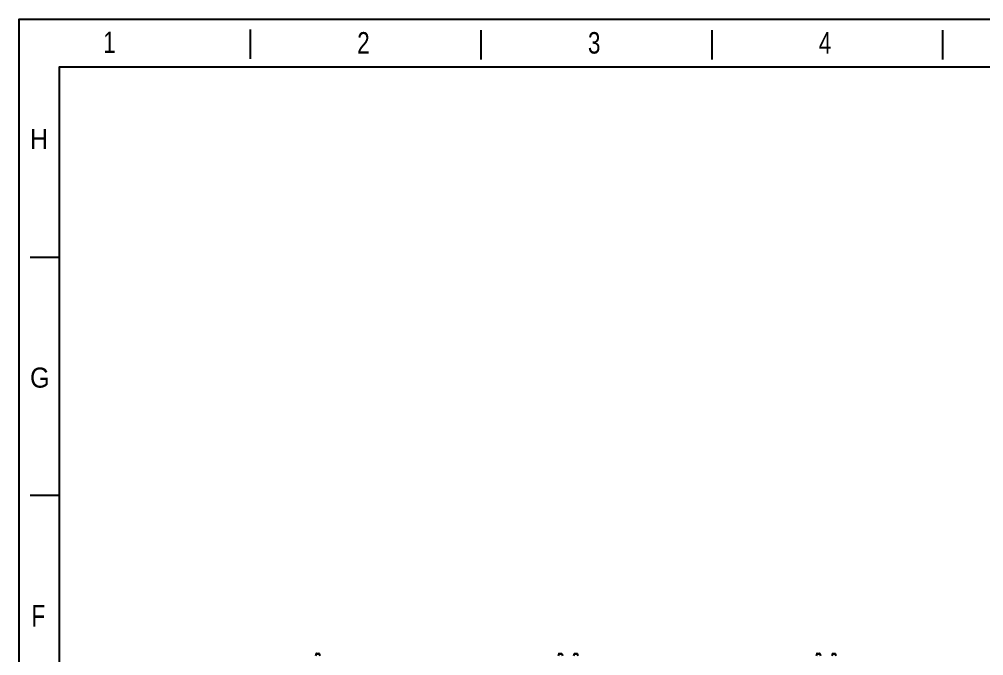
# Model space of a CAD drawing. Header units: millimetres. Extents: x 620 to 19791, y 2539 to 6969.
# Drawn here: x 13351 to 15593, y 5489 to 6969 of the extents above; entities that cross this region are included whole.
import ezdxf

# ---------------------------------------------------------------- set-up
doc = ezdxf.new("R2010")
doc.units = ezdxf.units.MM
doc.styles.add('CKSTANDARD', font='arial.ttf')
doc.styles.add('Roamns', font='romans.shx')

# ---------------------------------------------------------------- blocks, each defined once
blk = doc.blocks.new('standard template')
for p, q in [((3074, 30739), (3074, 30336)), ((6246, 30728), (6246, 30325)), ((9418, 30728), (9418, 30325)), ((12589, 30728), (12589, 30325)), ((456, 27607), (54, 27607)), ((456, 24334), (54, 24334))]:
    blk.add_line(p, q)
blk.add_lwpolyline([(37963, 4700), (-97, 4700), (-97, 30879), (37963, 30879)], close=True)
at = {"color": 7}
blk.add_lwpolyline([(456, 6674), (456, 5964), (456, 5254), (456, 30226), (37409, 30226), (37409, 5254)], dxfattribs=at)
at = {"style": 'CKSTANDARD'}
for s, height, width, p in [('1', 295, 0.75, (1055, 30416)), ('2', 295, 0.75, (4545, 30408)), ('3', 295, 0.75, (7716, 30408)), ('4', 295, 0.75, (10888, 30408)), ('H', 276, 0.9, (47, 29097)), ('G', 276, 0.9, (50, 25816)), ('F', 295, 0.75, (69, 22532))]:
    blk.add_text(s, height=height, dxfattribs=dict(at, width=width)).set_placement(p)
at = {"style": 'Roamns'}
for tag, p in [('PAGE_NAME', (27466, 7594)), ('PROJECT_NAME', (27466, 6884)), ('DRAWN_NAME', (27466, 6174)), ('VERSION', (34241, 6174)), ('SELECT_DATA', (27466, 5464)), ('PAGE_NUMBER', (34241, 5464))]:
    blk.add_attdef(tag, p, '', height=285, dxfattribs=at)
blk = doc.blocks.new('DTGFH')
at = {"color": 7, "linetype": 'Continuous'}
for p, q in [((8815.7, 4448.4), (8814.1, 4443.7)), ((8815.7, 4448.4), (8822.4, 4448.4)), ((8816.1, 4448.7), (8822, 4448.7)), ((8822.4, 4448.4), (8824, 4443.7)), ((9379.7, 4448.4), (9378.1, 4443.7)), ((9379.7, 4448.4), (9386.4, 4448.4)), ((9380.1, 4448.7), (9386, 4448.7)), ((9386.4, 4448.4), (9388, 4443.7))]:
    blk.add_line(p, q, dxfattribs=at)
for centre, start, end in [((8816.1, 4448.2), 90, 161.222), ((8822, 4448.2), 18.778, 90), ((9380.1, 4448.2), 90, 161.222), ((9386, 4448.2), 18.778, 90)]:
    blk.add_arc(centre, 0.5, start, end, dxfattribs=at)
blk = doc.blocks.new('*U116')
blk.add_blockref('DTGFH', (-9101, -4276.2))
blk = doc.blocks.new('*U117')
at = {"color": 0, "linetype": 'ByBlock', "lineweight": -2, "transparency": 16777216}
for p in [(0, 1350), (600, 1350), (1200, 1350)]:
    blk.add_blockref('*U116', p, dxfattribs=at)

msp = doc.modelspace()

# ---------------------------------------------------------------- block references
at = {"transparency": 33554595, "xscale": 0.1691825702922491, "yscale": 0.1691825702922491, "zscale": 0.1691825702922491}
msp.add_blockref('standard template', (13367.95743, 1744.8803), dxfattribs=at)
msp.add_blockref('*U117', (14326.96016, 3971.56341))

doc.saveas('drawing.dxf')
